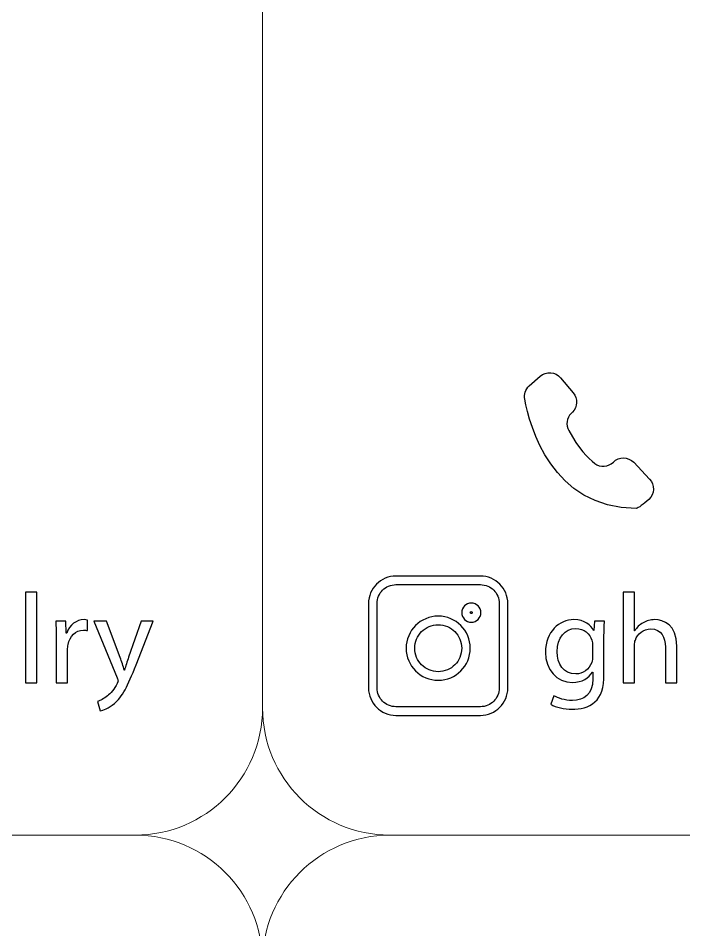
# Model space of a CAD drawing. Header units: millimetres. Extents: x -576 to 618, y 160 to 343.
# Drawn here: x 253.6 to 269.22, y 261.28 to 282.68 of the extents above; entities that cross this region are included whole.
import ezdxf

# ---------------------------------------------------------------- set-up
doc = ezdxf.new("R2010")
doc.units = ezdxf.units.MM
doc.header["$MEASUREMENT"] = 0
doc.layers.add('Layer 1', color=7, linetype='Continuous')

msp = doc.modelspace()

# ---------------------------------------------------------------- linework, layer by layer
at = {"layer": 'Layer 1', "color": 250, "lineweight": 18}
for points in [[(222.5217, 303.3001), (222.5217, 303.3001), (256.3517, 303.3001), (256.3517, 303.3001), (257.9957, 303.3001), (259.3367, 301.9591), (259.3367, 300.3151), (259.3367, 300.3151), (259.3367, 266.4851), (259.3367, 266.4851), (259.3367, 264.8411), (257.9957, 263.5001), (256.3517, 263.5001), (256.3517, 263.5001), (222.5217, 263.5001), (222.5217, 263.5001), (220.8777, 263.5001), (219.5367, 264.8411), (219.5367, 266.4851), (219.5367, 266.4851), (219.5367, 300.3151), (219.5367, 300.3151), (219.5367, 301.9591), (220.8777, 303.3001), (222.5217, 303.3001)], [(262.3217, 303.3001), (262.3217, 303.3001), (296.1517, 303.3001), (296.1517, 303.3001), (297.7957, 303.3001), (299.1367, 301.9591), (299.1367, 300.3151), (299.1367, 300.3151), (299.1367, 266.4851), (299.1367, 266.4851), (299.1367, 264.8411), (297.7957, 263.5001), (296.1517, 263.5001), (296.1517, 263.5001), (262.3217, 263.5001), (262.3217, 263.5001), (260.6777, 263.5001), (259.3367, 264.8411), (259.3367, 266.4851), (259.3367, 266.4851), (259.3367, 300.3151), (259.3367, 300.3151), (259.3367, 301.9591), (260.6777, 303.3001), (262.3217, 303.3001)], [(222.5217, 263.5001), (222.5217, 263.5001), (256.3517, 263.5001), (256.3517, 263.5001), (257.9957, 263.5001), (259.3367, 262.1591), (259.3367, 260.5151), (259.3367, 260.5151), (259.3367, 226.6851), (259.3367, 226.6851), (259.3367, 225.0411), (257.9957, 223.7001), (256.3517, 223.7001), (256.3517, 223.7001), (222.5217, 223.7001), (222.5217, 223.7001), (220.8777, 223.7001), (219.5367, 225.0411), (219.5367, 226.6851), (219.5367, 226.6851), (219.5367, 260.5151), (219.5367, 260.5151), (219.5367, 262.1591), (220.8777, 263.5001), (222.5217, 263.5001)], [(262.3217, 263.5001), (262.3217, 263.5001), (296.1517, 263.5001), (296.1517, 263.5001), (297.7957, 263.5001), (299.1367, 262.1591), (299.1367, 260.5151), (299.1367, 260.5151), (299.1367, 226.6851), (299.1367, 226.6851), (299.1367, 225.0411), (297.7957, 223.7001), (296.1517, 223.7001), (296.1517, 223.7001), (262.3217, 223.7001), (262.3217, 223.7001), (260.6777, 223.7001), (259.3367, 225.0411), (259.3367, 226.6851), (259.3367, 226.6851), (259.3367, 260.5151), (259.3367, 260.5151), (259.3367, 262.1591), (260.6777, 263.5001), (262.3217, 263.5001)]]:
    msp.add_open_spline(points, degree=3, knots=[0, 0, 0, 0, 0.125, 0.125, 0.125, 0.25, 0.25, 0.25, 0.375, 0.375, 0.375, 0.5, 0.5, 0.5, 0.625, 0.625, 0.625, 0.75, 0.75, 0.75, 0.875, 0.875, 0.875, 1, 1, 1, 1], dxfattribs=at)
at = {"layer": 'Layer 1', "color": 230}
for points, knots in [([(266.5781, 273.4016), (266.5781, 273.4016), (266.6074, 273.4304), (266.6074, 273.4304), (266.7313, 273.5527), (266.7407, 273.7498), (266.628, 273.8828), (266.628, 273.8828), (266.3285, 274.2381), (266.3285, 274.2381), (266.2077, 274.3811), (265.9934, 274.3967), (265.8533, 274.2734), (265.8533, 274.2734), (265.5956, 274.0463), (265.5956, 274.0463), (265.507, 273.9683), (265.4667, 273.85), (265.4886, 273.7337), (265.605, 273.109), (266.126, 271.172), (268.1057, 271.172), (268.1503, 271.172), (268.2779, 271.2753), (268.3984, 271.3824), (268.5394, 271.5084), (268.5488, 271.7253), (268.4187, 271.8619), (268.4187, 271.8619), (268.0455, 272.2541), (268.0455, 272.2541), (267.9166, 272.3898), (267.701, 272.3927), (267.5684, 272.26), (267.4502, 272.1417), (267.2639, 272.1284), (267.131, 272.2295), (266.9709, 272.3511), (266.7534, 272.5779), (266.521, 272.9998), (266.4486, 273.1312), (266.4714, 273.2966), (266.5781, 273.4016)], [0, 0, 0, 0, 0.0714286, 0.0714286, 0.0714286, 0.1428571, 0.1428571, 0.1428571, 0.2142857, 0.2142857, 0.2142857, 0.2857143, 0.2857143, 0.2857143, 0.3571429, 0.3571429, 0.3571429, 0.4285714, 0.4285714, 0.4285714, 0.5, 0.5, 0.5, 0.5714286, 0.5714286, 0.5714286, 0.6428571, 0.6428571, 0.6428571, 0.7142857, 0.7142857, 0.7142857, 0.7857143, 0.7857143, 0.7857143, 0.8571429, 0.8571429, 0.8571429, 0.9285714, 0.9285714, 0.9285714, 1, 1, 1, 1]), ([(264.4485, 266.3125), (264.4485, 266.3125), (262.4676, 266.3125), (262.4676, 266.3125), (262.2899, 266.3125), (262.1287, 266.3848), (262.0122, 266.5012), (261.8952, 266.6178), (261.823, 266.779), (261.823, 266.9569), (261.823, 266.9569), (261.823, 268.9382), (261.823, 268.9382), (261.823, 269.116), (261.8951, 269.277), (262.0117, 269.3937), (262.1288, 269.5107), (262.2899, 269.5829), (262.4676, 269.5829), (262.4676, 269.5829), (264.4485, 269.5829), (264.4485, 269.5829), (264.6263, 269.5829), (264.7874, 269.5107), (264.904, 269.3941), (265.021, 269.277), (265.0932, 269.116), (265.0932, 268.9382), (265.0932, 268.9382), (265.0932, 266.9569), (265.0932, 266.9569), (265.0932, 266.779), (265.0209, 266.6178), (264.9044, 266.5012), (264.7874, 266.3848), (264.6263, 266.3125), (264.4485, 266.3125)], [0, 0, 0, 0, 0.0833333, 0.0833333, 0.0833333, 0.1666667, 0.1666667, 0.1666667, 0.25, 0.25, 0.25, 0.3333333, 0.3333333, 0.3333333, 0.4166667, 0.4166667, 0.4166667, 0.5, 0.5, 0.5, 0.5833333, 0.5833333, 0.5833333, 0.6666667, 0.6666667, 0.6666667, 0.75, 0.75, 0.75, 0.8333333, 0.8333333, 0.8333333, 0.9166667, 0.9166667, 0.9166667, 1, 1, 1, 1]), ([(262.4676, 266.5142), (262.4676, 266.5142), (264.4485, 266.5142), (264.4485, 266.5142), (264.5711, 266.5142), (264.682, 266.5637), (264.762, 266.6436), (264.8419, 266.7239), (264.8915, 266.8346), (264.8915, 266.9569), (264.8915, 266.9569), (264.8915, 268.9382), (264.8915, 268.9382), (264.8915, 269.0608), (264.842, 269.1717), (264.7621, 269.2517), (264.682, 269.3317), (264.5711, 269.3812), (264.4485, 269.3812), (264.4485, 269.3812), (262.4676, 269.3812), (262.4676, 269.3812), (262.345, 269.3812), (262.2341, 269.3317), (262.1541, 269.2517), (262.0741, 269.1717), (262.0246, 269.0608), (262.0246, 268.9382), (262.0246, 268.9382), (262.0246, 266.9569), (262.0246, 266.9569), (262.0246, 266.8346), (262.0742, 266.7239), (262.1544, 266.6438), (262.2341, 266.5637), (262.345, 266.5142), (262.4676, 266.5142)], [0, 0, 0, 0, 0.0833333, 0.0833333, 0.0833333, 0.1666667, 0.1666667, 0.1666667, 0.25, 0.25, 0.25, 0.3333333, 0.3333333, 0.3333333, 0.4166667, 0.4166667, 0.4166667, 0.5, 0.5, 0.5, 0.5833333, 0.5833333, 0.5833333, 0.6666667, 0.6666667, 0.6666667, 0.75, 0.75, 0.75, 0.8333333, 0.8333333, 0.8333333, 0.9166667, 0.9166667, 0.9166667, 1, 1, 1, 1]), ([(253.771, 269.2022), (253.771, 269.2022), (254.0406, 269.2022), (254.0406, 269.2022), (254.0406, 269.2022), (254.0406, 267.0793), (254.0406, 267.0793), (254.0406, 267.0793), (253.771, 267.0793), (253.771, 267.0793), (253.771, 267.0793), (253.771, 269.2022), (253.771, 269.2022)], [0, 0, 0, 0, 0.25, 0.25, 0.25, 0.5, 0.5, 0.5, 0.75, 0.75, 0.75, 1, 1, 1, 1]), ([(267.7963, 269.2023), (267.7963, 269.2023), (268.0662, 269.2023), (268.0662, 269.2023), (268.0662, 269.2023), (268.0662, 268.299), (268.0662, 268.299), (268.0662, 268.299), (268.0721, 268.299), (268.0721, 268.299), (268.1152, 268.3742), (268.1826, 268.4401), (268.2653, 268.4847), (268.3451, 268.5296), (268.44, 268.5592), (268.5414, 268.5592), (268.7407, 268.5592), (269.0597, 268.4401), (269.0597, 267.9405), (269.0597, 267.9405), (269.0597, 267.0794), (269.0597, 267.0794), (269.0597, 267.0794), (268.7897, 267.0794), (268.7897, 267.0794), (268.7897, 267.0794), (268.7897, 267.9106), (268.7897, 267.9106), (268.7897, 268.1436), (268.7008, 268.3411), (268.4462, 268.3411), (268.2715, 268.3411), (268.1336, 268.2214), (268.0846, 268.0778), (268.0694, 268.0423), (268.0662, 268.0032), (268.0662, 267.9524), (268.0662, 267.9524), (268.0662, 267.0794), (268.0662, 267.0794), (268.0662, 267.0794), (267.7963, 267.0794), (267.7963, 267.0794), (267.7963, 267.0794), (267.7963, 269.2023), (267.7963, 269.2023)], [0, 0, 0, 0, 0.0666667, 0.0666667, 0.0666667, 0.1333333, 0.1333333, 0.1333333, 0.2, 0.2, 0.2, 0.2666667, 0.2666667, 0.2666667, 0.3333333, 0.3333333, 0.3333333, 0.4, 0.4, 0.4, 0.4666667, 0.4666667, 0.4666667, 0.5333333, 0.5333333, 0.5333333, 0.6, 0.6, 0.6, 0.6666667, 0.6666667, 0.6666667, 0.7333333, 0.7333333, 0.7333333, 0.8, 0.8, 0.8, 0.8666667, 0.8666667, 0.8666667, 0.9333333, 0.9333333, 0.9333333, 1, 1, 1, 1]), ([(264.4599, 268.7245), (264.4599, 268.6624), (264.4347, 268.6061), (264.394, 268.5654), (264.3534, 268.5247), (264.297, 268.4995), (264.2349, 268.4995), (264.1728, 268.4995), (264.1165, 268.5247), (264.0758, 268.5654), (264.0351, 268.6061), (264.0099, 268.6624), (264.0099, 268.7245), (264.0099, 268.7866), (264.0351, 268.8429), (264.0758, 268.8836), (264.1165, 268.9243), (264.1728, 268.9495), (264.2349, 268.9495), (264.297, 268.9495), (264.3534, 268.9243), (264.394, 268.8836), (264.4347, 268.8429), (264.4599, 268.7866), (264.4599, 268.7245)], [0, 0, 0, 0, 0.125, 0.125, 0.125, 0.25, 0.25, 0.25, 0.375, 0.375, 0.375, 0.5, 0.5, 0.5, 0.625, 0.625, 0.625, 0.75, 0.75, 0.75, 0.875, 0.875, 0.875, 1, 1, 1, 1]), ([(264.2115, 267.8887), (264.2115, 267.6814), (264.1271, 267.4932), (263.9907, 267.3569), (263.8548, 267.2204), (263.6666, 267.1361), (263.4588, 267.1361), (263.2511, 267.1361), (263.0628, 267.2205), (262.9267, 267.3565), (262.7905, 267.4927), (262.7063, 267.681), (262.7063, 267.8887), (262.7063, 268.0963), (262.7906, 268.2844), (262.9267, 268.4207), (263.0629, 268.5574), (263.2511, 268.6416), (263.4588, 268.6416), (263.6663, 268.6416), (263.8546, 268.5572), (263.991, 268.4207), (264.1272, 268.2844), (264.2115, 268.0963), (264.2115, 267.8887)], [0, 0, 0, 0, 0.125, 0.125, 0.125, 0.25, 0.25, 0.25, 0.375, 0.375, 0.375, 0.5, 0.5, 0.5, 0.625, 0.625, 0.625, 0.75, 0.75, 0.75, 0.875, 0.875, 0.875, 1, 1, 1, 1]), ([(264.2515, 268.708), (264.2556, 268.7121), (264.2583, 268.7181), (264.2583, 268.7245), (264.2583, 268.731), (264.2556, 268.7369), (264.2515, 268.7411), (264.2473, 268.7452), (264.2414, 268.7479), (264.2349, 268.7479), (264.2285, 268.7479), (264.2225, 268.7452), (264.2184, 268.7411), (264.2142, 268.7369), (264.2116, 268.731), (264.2116, 268.7245), (264.2116, 268.7181), (264.2142, 268.7121), (264.2184, 268.708), (264.2225, 268.7038), (264.2285, 268.7012), (264.2349, 268.7012), (264.2414, 268.7012), (264.2473, 268.7038), (264.2515, 268.708)], [0, 0, 0, 0, 0.125, 0.125, 0.125, 0.25, 0.25, 0.25, 0.375, 0.375, 0.375, 0.5, 0.5, 0.5, 0.625, 0.625, 0.625, 0.75, 0.75, 0.75, 0.875, 0.875, 0.875, 1, 1, 1, 1]), ([(254.4948, 268.0752), (254.4948, 268.2456), (254.4914, 268.3922), (254.4823, 268.5264), (254.4823, 268.5264), (254.7186, 268.5264), (254.7186, 268.5264), (254.7186, 268.5264), (254.7276, 268.2425), (254.7276, 268.2425), (254.7276, 268.2425), (254.7401, 268.2425), (254.7401, 268.2425), (254.8075, 268.4368), (254.9697, 268.5595), (255.151, 268.5595), (255.1816, 268.5595), (255.2031, 268.5563), (255.2277, 268.5504), (255.2277, 268.5504), (255.2277, 268.3024), (255.2277, 268.3024), (255.2, 268.3083), (255.1722, 268.3114), (255.1357, 268.3114), (254.9453, 268.3114), (254.8106, 268.171), (254.7738, 267.9735), (254.7675, 267.9376), (254.7613, 267.8958), (254.7613, 267.8509), (254.7613, 267.8509), (254.7613, 267.0796), (254.7613, 267.0796), (254.7613, 267.0796), (254.4948, 267.0796), (254.4948, 267.0796), (254.4948, 267.0796), (254.4948, 268.0752), (254.4948, 268.0752)], [0, 0, 0, 0, 0.0769231, 0.0769231, 0.0769231, 0.1538462, 0.1538462, 0.1538462, 0.2307692, 0.2307692, 0.2307692, 0.3076923, 0.3076923, 0.3076923, 0.3846154, 0.3846154, 0.3846154, 0.4615385, 0.4615385, 0.4615385, 0.5384615, 0.5384615, 0.5384615, 0.6153846, 0.6153846, 0.6153846, 0.6923077, 0.6923077, 0.6923077, 0.7692308, 0.7692308, 0.7692308, 0.8461538, 0.8461538, 0.8461538, 0.9230769, 0.9230769, 0.9230769, 1, 1, 1, 1]), ([(255.6722, 268.5265), (255.6722, 268.5265), (255.9969, 267.6716), (255.9969, 267.6716), (256.0306, 267.5758), (256.0678, 267.4622), (256.0921, 267.3755), (256.0921, 267.3755), (256.098, 267.3755), (256.098, 267.3755), (256.1258, 267.4622), (256.1564, 267.5726), (256.1932, 267.6775), (256.1932, 267.6775), (256.4875, 268.5265), (256.4875, 268.5265), (256.4875, 268.5265), (256.7726, 268.5265), (256.7726, 268.5265), (256.7726, 268.5265), (256.368, 267.495), (256.368, 267.495), (256.1748, 266.9989), (256.0429, 266.7446), (255.8591, 266.5892), (255.7274, 266.4756), (255.5954, 266.4307), (255.528, 266.4185), (255.528, 266.4185), (255.4604, 266.6401), (255.4604, 266.6401), (255.528, 266.6609), (255.6166, 266.7028), (255.6965, 266.7683), (255.7702, 266.8253), (255.8619, 266.9271), (255.9236, 267.0616), (255.9358, 267.0884), (255.9449, 267.1093), (255.9449, 267.1243), (255.9449, 267.1392), (255.9387, 267.1602), (255.9265, 267.1933), (255.9265, 267.1933), (255.3779, 268.5265), (255.3779, 268.5265), (255.3779, 268.5265), (255.6722, 268.5265), (255.6722, 268.5265)], [0, 0, 0, 0, 0.0625, 0.0625, 0.0625, 0.125, 0.125, 0.125, 0.1875, 0.1875, 0.1875, 0.25, 0.25, 0.25, 0.3125, 0.3125, 0.3125, 0.375, 0.375, 0.375, 0.4375, 0.4375, 0.4375, 0.5, 0.5, 0.5, 0.5625, 0.5625, 0.5625, 0.625, 0.625, 0.625, 0.6875, 0.6875, 0.6875, 0.75, 0.75, 0.75, 0.8125, 0.8125, 0.8125, 0.875, 0.875, 0.875, 0.9375, 0.9375, 0.9375, 1, 1, 1, 1]), ([(263.8487, 267.4992), (263.9483, 267.5985), (264.0098, 267.7364), (264.0098, 267.8887), (264.0098, 268.0412), (263.9481, 268.1793), (263.8484, 268.279), (263.7491, 268.3784), (263.6112, 268.44), (263.4588, 268.44), (263.3067, 268.44), (263.1689, 268.3783), (263.0692, 268.2786), (262.9696, 268.1792), (262.9079, 268.0412), (262.9079, 267.8887), (262.9079, 267.7367), (262.9696, 267.5988), (263.0693, 267.4991), (263.1689, 267.3995), (263.3067, 267.3378), (263.4588, 267.3378), (263.611, 267.3378), (263.7488, 267.3995), (263.8487, 267.4992)], [0, 0, 0, 0, 0.125, 0.125, 0.125, 0.25, 0.25, 0.25, 0.375, 0.375, 0.375, 0.5, 0.5, 0.5, 0.625, 0.625, 0.625, 0.75, 0.75, 0.75, 0.875, 0.875, 0.875, 1, 1, 1, 1]), ([(267.3606, 268.5265), (267.3546, 268.4219), (267.3484, 268.3052), (267.3484, 268.1289), (267.3484, 268.1289), (267.3484, 267.2887), (267.3484, 267.2887), (267.3484, 266.957), (267.281, 266.7533), (267.1369, 266.6278), (266.9927, 266.4965), (266.7843, 266.4544), (266.5971, 266.4544), (266.4192, 266.4544), (266.2232, 266.4965), (266.1035, 266.5742), (266.1035, 266.5742), (266.1712, 266.7745), (266.1712, 266.7745), (266.2692, 266.7146), (266.4223, 266.6609), (266.6065, 266.6609), (266.8822, 266.6609), (267.0848, 266.8013), (267.0848, 267.1664), (267.0848, 267.1664), (267.0848, 267.3274), (267.0848, 267.3274), (267.0848, 267.3274), (267.0785, 267.3274), (267.0785, 267.3274), (266.9958, 267.1932), (266.8364, 267.0855), (266.6065, 267.0855), (266.2383, 267.0855), (265.9749, 267.3904), (265.9749, 267.7911), (265.9749, 268.2815), (266.3028, 268.5595), (266.6433, 268.5595), (266.9006, 268.5595), (267.0417, 268.4279), (267.1063, 268.3084), (267.1063, 268.3084), (267.1122, 268.3084), (267.1122, 268.3084), (267.1122, 268.3084), (267.1247, 268.5265), (267.1247, 268.5265), (267.1247, 268.5265), (267.3606, 268.5265), (267.3606, 268.5265)], [0, 0, 0, 0, 0.0588235, 0.0588235, 0.0588235, 0.1176471, 0.1176471, 0.1176471, 0.1764706, 0.1764706, 0.1764706, 0.2352941, 0.2352941, 0.2352941, 0.2941176, 0.2941176, 0.2941176, 0.3529412, 0.3529412, 0.3529412, 0.4117647, 0.4117647, 0.4117647, 0.4705882, 0.4705882, 0.4705882, 0.5294118, 0.5294118, 0.5294118, 0.5882353, 0.5882353, 0.5882353, 0.6470588, 0.6470588, 0.6470588, 0.7058824, 0.7058824, 0.7058824, 0.7647059, 0.7647059, 0.7647059, 0.8235294, 0.8235294, 0.8235294, 0.8823529, 0.8823529, 0.8823529, 0.9411765, 0.9411765, 0.9411765, 1, 1, 1, 1]), ([(267.0816, 267.9555), (267.0816, 268.0004), (267.0785, 268.0394), (267.0664, 268.0752), (267.017, 268.2275), (266.8853, 268.353), (266.6891, 268.353), (266.4317, 268.353), (266.2477, 268.1408), (266.2477, 267.806), (266.2477, 267.5218), (266.3949, 267.2859), (266.686, 267.2859), (266.8516, 267.2859), (267.0021, 267.3876), (267.0601, 267.5548), (267.0754, 267.5995), (267.0816, 267.6504), (267.0816, 267.6953), (267.0816, 267.6953), (267.0816, 267.9555), (267.0816, 267.9555)], [0, 0, 0, 0, 0.1428571, 0.1428571, 0.1428571, 0.2857143, 0.2857143, 0.2857143, 0.4285714, 0.4285714, 0.4285714, 0.5714286, 0.5714286, 0.5714286, 0.7142857, 0.7142857, 0.7142857, 0.8571429, 0.8571429, 0.8571429, 1, 1, 1, 1])]:
    msp.add_open_spline(points, degree=3, knots=knots, dxfattribs=at)

doc.saveas('drawing.dxf')
